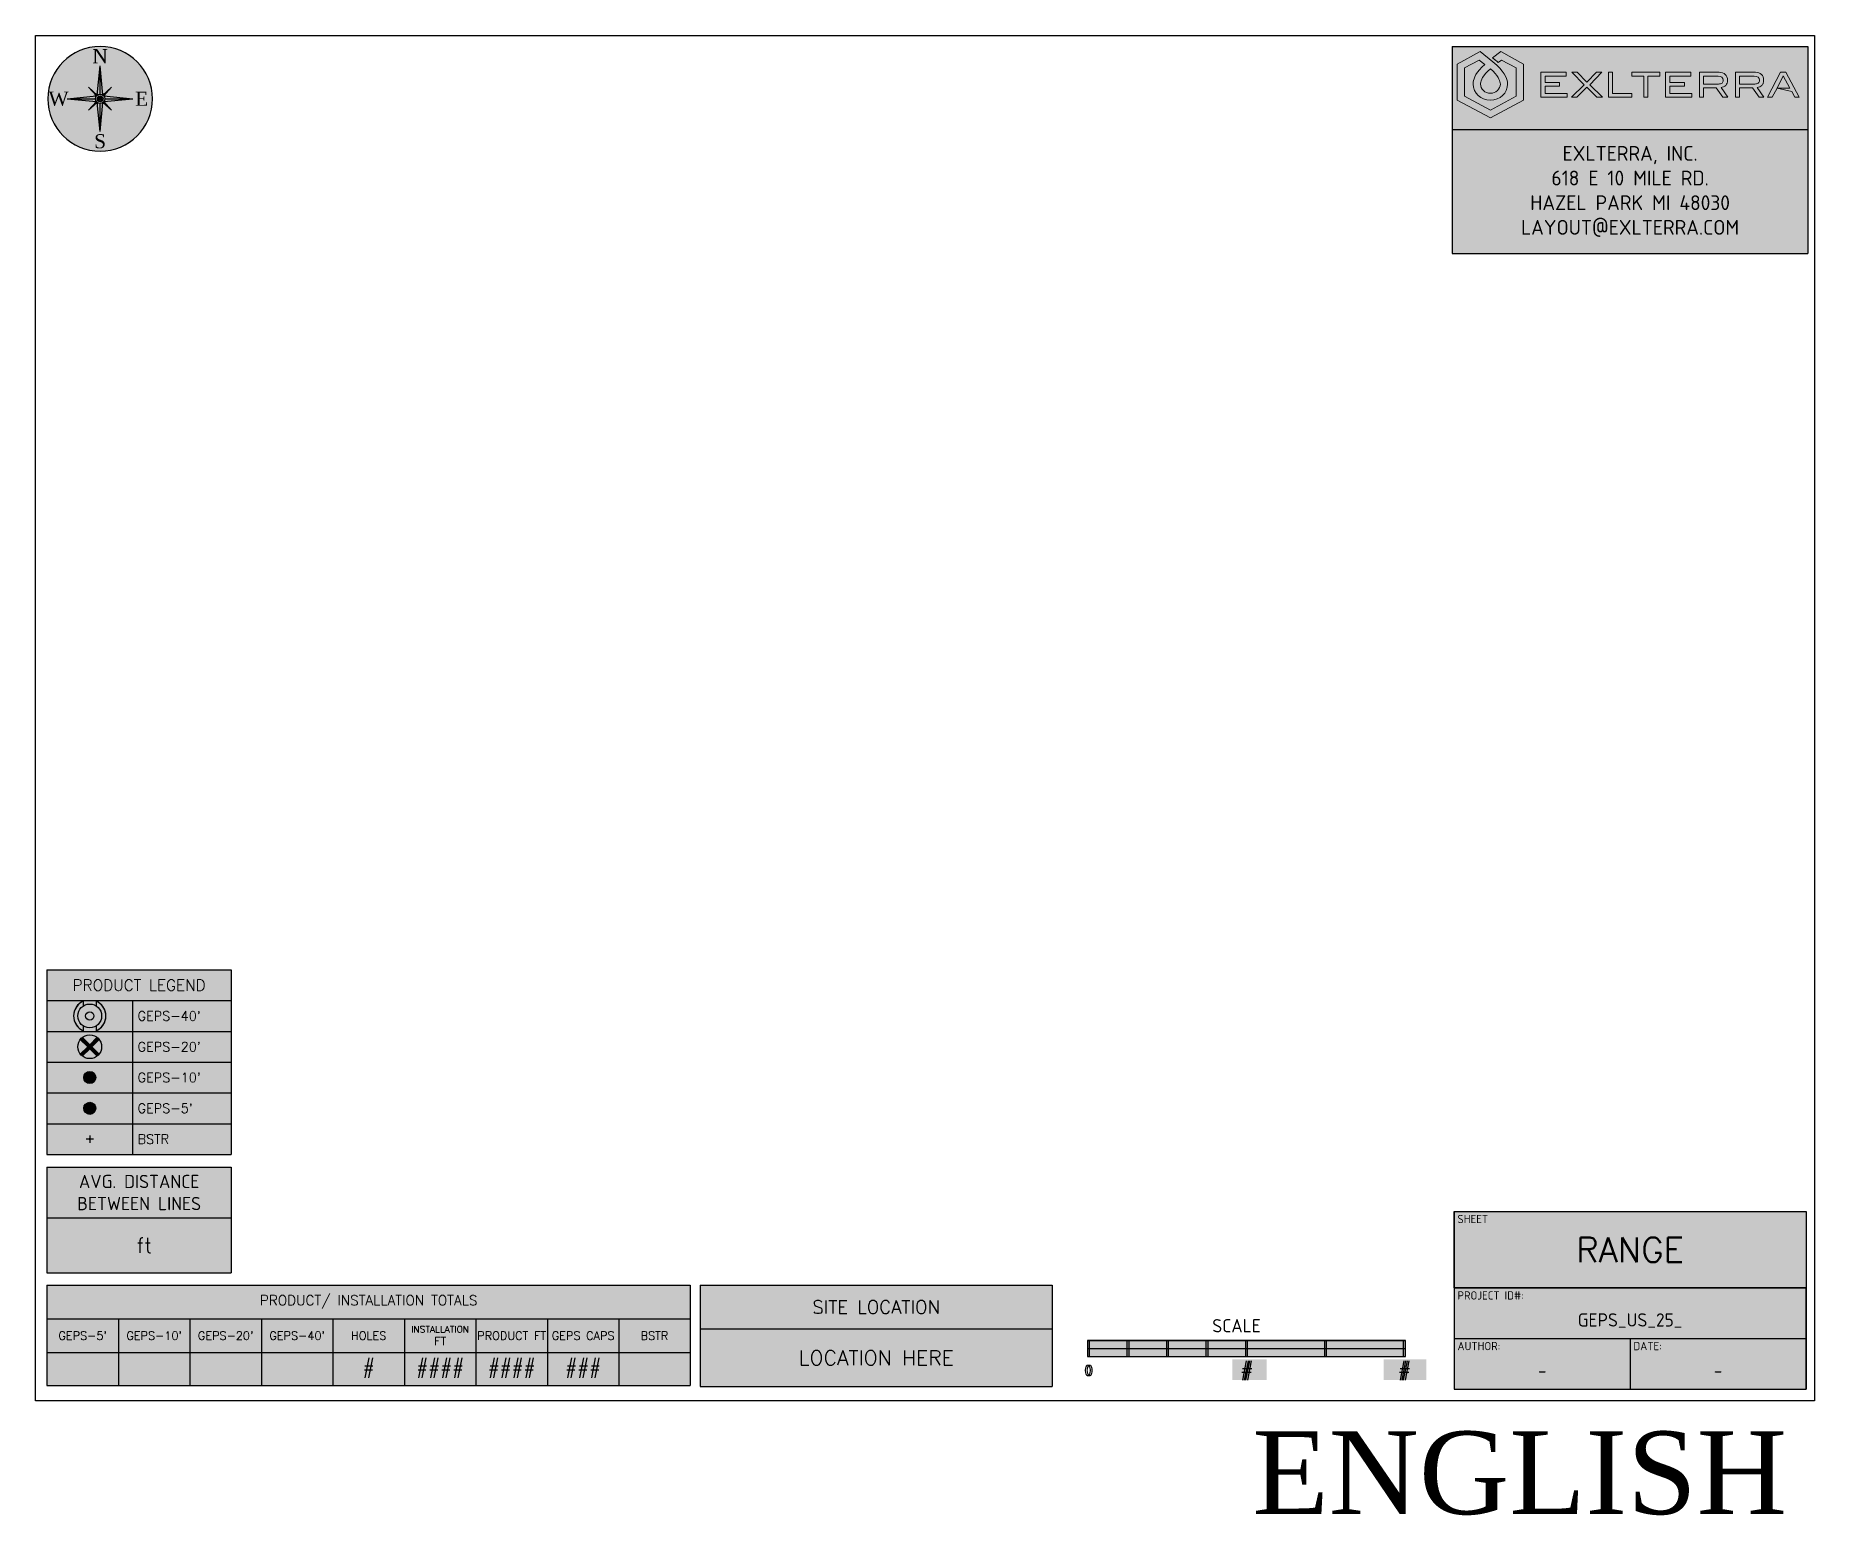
# Paper-space layout 'GEPS_RANGE' of a CAD drawing. Header units: feet. Extents: x 3 to 13.8, y 0.5 to 9.5.
import ezdxf
from ezdxf.enums import TextEntityAlignment as Align

# ---------------------------------------------------------------- set-up
doc = ezdxf.new("R2010")
doc.units = ezdxf.units.FT
doc.header["$MEASUREMENT"] = 0
doc.linetypes.add('DASHED', pattern=[0.75, 0.5, -0.25])
doc.layers.add('NEVER PRINT LAYER', color=1, linetype='DASHED', plot=False, transparency=0.5)
for name, color, linetype in [('Product (Colored)', 250, 'Continuous'), ('Product (Red Only)', 1, 'Continuous'), ('Title Block', 7, 'Continuous')]:
    doc.layers.add(name, color=color, linetype=linetype)
doc.styles.add('ISO3098B', font='ISO3098B.SHX', dxfattribs={"height": 2})
doc.styles.get("Standard").update_dxf_attribs({"font": 'simplex.shx'})
doc.styles.add('Times', font='times.ttf')

# ---------------------------------------------------------------- blocks, each defined once
blk = doc.blocks.new('*U29')
blk.add_hatch(color=7).paths.add_polyline_path([(0.422, 0, 1), (-0.422, 0, 1)])
h = blk.add_hatch(color=18)
h.dxf.hatch_style = 1
h.paths.add_polyline_path([(0, 0.265), (-0.023, 0.03), (-0.023, 0.03, -0.164853), (0, 0.038)])
h.paths.add_polyline_path([(0.03, 0.023), (0.03, 0.023, -0.164853), (0.038, 0), (0.265, 0)])
h.paths.add_polyline_path([(0.023, -0.03), (0.023, -0.03, -0.164853), (0, -0.038), (0, -0.265)])
h.paths.add_polyline_path([(-0.038, 0), (-0.265, 0), (-0.03, -0.023), (-0.03, -0.023, -0.164853)])
h = blk.add_hatch(color=252)
h.dxf.hatch_style = 1
h.paths.add_polyline_path([(-0.093, 0.093), (-0.03, 0.023), (-0.03, 0.023, -0.032906), (-0.027, 0.027)])
h.paths.add_polyline_path([(-0.017, 0.017, 0.061567), (-0.02, 0.012), (-0.009, 0), (0, 0)])
h.paths.add_polyline_path([(0.017, 0.017, 0.061567), (0.012, 0.02), (0, 0.009), (0, 0)])
h.paths.add_polyline_path([(0.03, -0.023), (0.03, -0.023, -0.032906), (0.027, -0.027), (0.093, -0.093)])
h.paths.add_polyline_path([(-0.023, -0.03), (-0.023, -0.03, -0.032906), (-0.027, -0.027), (-0.093, -0.093)])
h.paths.add_polyline_path([(0, -0.009), (0, 0), (-0.017, -0.017, 0.061576), (-0.012, -0.02)])
h = blk.add_hatch(color=252)
h.dxf.hatch_style = 1
h.paths.add_polyline_path([(0.009, 0), (0, 0), (0.017, -0.017, 0.061576), (0.02, -0.012)])
h = blk.add_hatch(color=252)
h.dxf.hatch_style = 1
h.paths.add_polyline_path([(0.093, 0.093), (0.023, 0.03), (0.023, 0.03, -0.032906), (0.027, 0.027)])
at = {"color": 0, "linetype": 'ByBlock', "ltscale": 0.13}
for p, q in [((-0.023, 0.03), (0, 0.265)), ((0, 0.038), (0, 0.265)), ((0.023, 0.03), (0, 0.265)), ((-0.265, 0), (-0.03, 0.023)), ((-0.265, 0), (-0.03, -0.023)), ((-0.265, 0), (-0.038, 0)), ((-0.027, 0.027), (-0.093, 0.093)), ((-0.03, 0.023), (-0.093, 0.093)), ((-0.023, 0.03), (-0.093, 0.093)), ((-0.009, 0), (-0.02, 0.012)), ((-0.009, 0), (-0.02, -0.012)), ((0.017, 0.017), (-0.017, -0.017)), ((0.017, -0.017), (-0.017, 0.017)), ((0, 0.009), (-0.012, 0.02)), ((0.009, 0), (-0.009, 0)), ((0.012, 0.02), (0, 0.009)), ((0, 0.009), (0, -0.009)), ((0.02, 0.012), (0.009, 0)), ((0.02, -0.012), (0.009, 0)), ((0.093, 0.093), (0.023, 0.03)), ((0.093, 0.093), (0.027, 0.027)), ((0.093, 0.093), (0.03, 0.023)), ((0.03, 0.023), (0.265, 0)), ((0.03, -0.023), (0.265, 0)), ((0.038, 0), (0.265, 0)), ((-0.03, -0.023), (-0.093, -0.093)), ((-0.027, -0.027), (-0.093, -0.093)), ((-0.023, -0.03), (-0.093, -0.093)), ((0, -0.265), (-0.023, -0.03)), ((0, -0.009), (-0.012, -0.02)), ((0.012, -0.02), (0, -0.009)), ((0, -0.265), (0.023, -0.03)), ((0, -0.265), (0, -0.038)), ((0.093, -0.093), (0.023, -0.03)), ((0.093, -0.093), (0.027, -0.027)), ((0.093, -0.093), (0.03, -0.023))]:
    blk.add_line(p, q, dxfattribs=at)
blk.add_lwpolyline([(0.422, 0, 1), (-0.422, 0, 1), (0.422, 0)], format="xyb", close=True)
for radius in [0.0378, 0.0236]:
    blk.add_circle((0, 0), radius, dxfattribs=at)
for start, end in [(140.5531, 151.8942), (118.1058, 129.4469), (50.5531, 61.8942), (28.1058, 39.4469), (208.1058, 219.4474), (230.5526, 241.8942), (298.1058, 309.4474), (320.5526, 331.8942)]:
    blk.add_arc((0, 0), 0.0465, start, end, dxfattribs=at)
at = {"color": 18, "char_height": 0.11363, "width": 0.1394, "attachment_point": 5}
for s, insert in [('{\\fBookman Old Style|b0|i0|c0|p18;N}', (0, 0.343)), ('{\\fBookman Old Style|b0|i0|c0|p18;W}', (-0.335, 0)), ('{\\fBookman Old Style|b0|i0|c0|p18;E}', (0.335, 0)), ('{\\fBookman Old Style|b0|i0|c0|p18;S}', (0, -0.343))]:
    blk.add_mtext(s, dxfattribs=dict(at, insert=insert))
blk = doc.blocks.new('*U1993')
h = blk.add_hatch(color=7)
h.dxf.hatch_style = 1
h.paths.add_polyline_path([(-0.106, 1.18), (-2.233, 1.18), (-2.233, 0.718), (-0.106, 0.718)])
h.paths.add_polyline_path([(-0.106, 0.718), (-2.233, 0.718), (-2.233, 0.106), (-0.106, 0.106)])
for p, q in [((-2.233, 0.718), (-2.233, 0.106)), ((-0.106, 0.718), (-0.106, 0.106)), ((-2.233, 0.412), (-0.106, 0.412)), ((-1.17, 0.412), (-1.17, 0.106))]:
    blk.add_line(p, q)
blk.add_lwpolyline([(-2.233, 1.18), (-0.106, 1.18), (-0.106, 0.718), (-2.233, 0.718)], close=True)
blk.add_lwpolyline([(-2.233, 0.106), (-0.106, 0.106), (-0.106, 0.718)])
at = {"char_height": 0.05, "attachment_point": 1, "style": 'ISO3098B'}
for s, insert, width in [('SHEET ', (-2.213, 1.16), 0.85328), ('PROJECT ID#:', (-2.213, 0.698), 0.85328), ('AUTHOR:', (-2.213, 0.392), 1.67397), ('DATE:', (-1.15, 0.392), 1.67397)]:
    blk.add_mtext(s, dxfattribs=dict(at, insert=insert, width=width))
at = {"style": 'ISO3098B'}
for tag, p in [('PROJECT_NAME', (-1.17, 0.525)), ('ORIGINAL_AUTHOR', (-1.701, 0.219)), ('ORIGINAL_DATE', (-0.638, 0.219))]:
    blk.add_attdef(tag, text='', height=0.08, dxfattribs=at).set_placement(p, align=Align.MIDDLE_CENTER)
at = {"layer": 'NEVER PRINT LAYER', "color": 5, "insert": (-0.222, -0.402), "char_height": 0.5, "attachment_point": 6, "style": 'Times'}
blk.add_mtext_dynamic_manual_height_columns('ENGLISH', width=8.58495, gutter_width=10, heights=[1.573], dxfattribs=at)
blk = doc.blocks.new('*T260')
at = {"color": 0, "linetype": 'ByBlock', "lineweight": -2}
for p, q in [((0, 0), (10.78, 0)), ((0, 0), (0, -10.8)), ((10.78, 0), (10.78, -10.8)), ((0, -1.8), (10.78, -1.8)), ((5, -1.8), (5, -10.8)), ((0, -3.6), (10.78, -3.6)), ((0, -5.4), (10.78, -5.4)), ((0, -7.2), (10.78, -7.2)), ((0, -9), (10.78, -9)), ((0, -10.8), (10.78, -10.8))]:
    blk.add_line(p, q, dxfattribs=at)
at = {"color": 7, "linetype": 'Continuous', "lineweight": 25}
for points in [[(0, 0), (0, -1.8), (10.78, 0), (10.78, -1.8)], [(0, -1.8), (0, -3.6), (5, -1.8), (5, -3.6)], [(5, -1.8), (5, -3.6), (10.78, -1.8), (10.78, -3.6)], [(0, -3.6), (0, -5.4), (5, -3.6), (5, -5.4)], [(5, -3.6), (5, -5.4), (10.78, -3.6), (10.78, -5.4)], [(0, -5.4), (0, -7.2), (5, -5.4), (5, -7.2)], [(5, -5.4), (5, -7.2), (10.78, -5.4), (10.78, -7.2)], [(0, -7.2), (0, -9), (5, -7.2), (5, -9)], [(5, -7.2), (5, -9), (10.78, -7.2), (10.78, -9)], [(0, -9), (0, -10.8), (5, -9), (5, -10.8)], [(5, -9), (5, -10.8), (10.78, -9), (10.78, -10.8)]]:
    blk.add_solid(points, dxfattribs=at)
at = {"color": 0, "linetype": 'Continuous'}
for s, insert, char_height, width, attachment_point in [('{\\C256;PRODUCT LEGEND}', (5.39, -0.9), 0.65, 10.1799, 5), ("{\\C256;GEPS-40' }", (5.3, -2.7), 0.55, 5.1799, 4), ("{\\C256;GEPS-20' }", (5.3, -4.5), 0.55, 5.1799, 4), ("{\\C256;GEPS-10' }", (5.3, -6.3), 0.55, 5.1799, 4), ("{\\C256;GEPS-5'}", (5.3, -8.1), 0.55, 5.1799, 4), ('{\\C256;BSTR}', (5.3, -9.9), 0.55, 5.1799, 4)]:
    blk.add_mtext(s, dxfattribs=dict(at, insert=insert, char_height=char_height, width=width, attachment_point=attachment_point))
blk = doc.blocks.new('12m GEPS')
at = {"layer": 'Product (Red Only)'}
h = blk.add_hatch(color=18, dxfattribs=at)
h.dxf.hatch_style = 1
h.paths.add_polyline_path([(-0.088, 0, 1), (0.088, 0, 1)])
h.paths.add_polyline_path([(0.135, 0.31), (0.135, 0.257), (0.135, 0.21, -0.255267), (0.25, 0, -0.255267), (0.135, -0.21), (0.135, -0.31, 0.654654)])
h.paths.add_polyline_path([(-0.135, 0.31, 0.654654), (-0.135, -0.31), (-0.135, -0.257), (-0.135, -0.21, -0.255267), (-0.25, 0, -0.255267), (-0.135, 0.21)])
h = blk.add_hatch(color=30, dxfattribs=at)
h.dxf.hatch_style = 1
edge = h.paths.add_edge_path()
edge.add_arc((0, 0), 0.0878, 0, 360)
edge = h.paths.add_edge_path()
edge.add_arc((0, 0), 0.25, 0, 180)
edge.add_arc((0, 0), 0.25, 180, 360)
at = {"layer": 'Product (Red Only)', "color": 18}
for p, q in [((-0.135, 0.31), (-0.135, 0.21)), ((0.135, 0.31), (0.135, 0.257)), ((0.135, 0.31), (0.135, 0.21)), ((-0.135, -0.21), (-0.135, -0.31)), ((-0.135, -0.257), (-0.135, -0.31)), ((0.135, -0.21), (0.135, -0.31)), ((0.135, -0.257), (0.135, -0.31))]:
    blk.add_line(p, q, dxfattribs=at)
for radius in [0.25, 0.0878]:
    blk.add_circle((0, 0), radius, dxfattribs=at)
for start, end in [(113.5782, 246.4218), (121.3323, 238.6677), (293.5782, 66.4218), (301.3323, 58.6677)]:
    blk.add_arc((0, 0), 0.338, start, end, dxfattribs=at)
blk = doc.blocks.new('40 FOOT GEPS')
at = {"layer": 'Product (Red Only)', "color": 18}
blk.add_circle((0, 0), 0.25, dxfattribs=at)
blk.add_blockref('12m GEPS', (0, 0), dxfattribs=at)
blk = doc.blocks.new('20 FOOT GEPS')
at = {"layer": 'Product (Red Only)'}
h = blk.add_hatch(color=3, dxfattribs=at)
h.dxf.hatch_style = 1
h.paths.add_polyline_path([(0.51, 0.65, 0.345381), (-0.51, 0.65), (0, 0.14)])
h.paths.add_polyline_path([(0.65, 0.51), (0.14, 0), (0.65, -0.51, 0.167827), (0.82, 0, 0.167827)])
h.paths.add_polyline_path([(0, -0.14), (-0.51, -0.65, 0.345381), (0.51, -0.65)])
h.paths.add_polyline_path([(-0.65, 0.51, 0.167827), (-0.82, 0, 0.167827), (-0.65, -0.51), (-0.14, 0)])
h = blk.add_hatch(color=18, dxfattribs=at)
h.dxf.hatch_style = 1
h.paths.add_polyline_path([(0.65, 0.51, 0.060218), (0.51, 0.65), (0, 0.14), (-0.51, 0.65, 0.060218), (-0.65, 0.51), (-0.14, 0), (-0.65, -0.51, 0.060218), (-0.51, -0.65), (0, -0.14), (0.51, -0.65, 0.060218), (0.65, -0.51), (0.14, 0)])
at = {"layer": 'Product (Red Only)', "color": 18}
for p, q in [((-0.14, 0), (-0.65, 0.51)), ((0, 0.14), (-0.51, 0.65)), ((0, 0.14), (0.51, 0.65)), ((0.14, 0), (0.65, 0.51)), ((0.14, 0), (0.65, -0.51)), ((-0.14, 0), (-0.65, -0.51)), ((0, -0.14), (-0.51, -0.65)), ((0, -0.14), (0.51, -0.65))]:
    blk.add_line(p, q, dxfattribs=at)
blk.add_circle((0, 0), 0.82, dxfattribs=at)
blk = doc.blocks.new('3 m GEPS')
at = {"layer": 'Product (Red Only)'}
h = blk.add_hatch(color=141, dxfattribs=at)
h.dxf.hatch_style = 1
edge = h.paths.add_edge_path(flags=16)
edge.add_arc((0, 0), 0.0458, 0, 360)
edge = h.paths.add_edge_path()
edge.add_arc((0, 0), 0.125, 180, 360)
edge.add_arc((0, 0), 0.125, 0, 180)
h = blk.add_hatch(color=18, dxfattribs=at)
h.dxf.hatch_style = 1
edge = h.paths.add_edge_path()
edge.add_arc((0, 0), 0.0458, 0, 360)
at = {"layer": 'Product (Red Only)', "color": 18}
for radius in [0.125, 0.0456]:
    blk.add_circle((0, 0), radius, dxfattribs=at)
blk = doc.blocks.new('1.5m GEPS')
at = {"layer": 'Product (Red Only)'}
h = blk.add_hatch(color=1, dxfattribs=at)
h.dxf.hatch_style = 1
h.paths.add_polyline_path([(-0.125, 0, 1), (0.125, 0, 1)])
at = {"layer": 'Product (Red Only)', "color": 18}
blk.add_circle((0, 0), 0.125, dxfattribs=at)
blk = doc.blocks.new('Purple BSTR')
at = {"layer": 'Product (Colored)'}
h = blk.add_hatch(color=200, dxfattribs=at)
h.dxf.hatch_style = 1
edge = h.paths.add_edge_path()
edge.add_arc((0, 0), 0.025, 0, 360)
at = {"layer": 'Product (Colored)', "color": 200}
for p, q in [((-0.025, 0), (-0.077, 0)), ((0.025, 0), (-0.025, 0)), ((0, 0.077), (0, 0.025)), ((0, 0.025), (0, -0.025)), ((0.077, 0), (0.025, 0)), ((0, -0.025), (0, -0.077))]:
    blk.add_line(p, q, dxfattribs=at)
blk = doc.blocks.new('BSTR Single')
h = blk.add_hatch(color=256)
h.dxf.hatch_style = 1
edge = h.paths.add_edge_path()
edge.add_arc((0, 0), 0.025, 0, 360)
for p, q in [((-0.025, 0), (-0.077, 0)), ((0, 0.077), (0, 0.025)), ((0.077, 0), (0.025, 0)), ((0, -0.025), (0, -0.077))]:
    blk.add_line(p, q)
blk.add_blockref('Purple BSTR', (0, 0))
blk = doc.blocks.new('product legend')
blk.add_blockref('*T260', (0, 0))
at = {"color": 18, "xscale": 2.833333333333405, "yscale": 2.833333333333405, "zscale": 2.833333333333405}
for name, p in [('3 m GEPS', (2.5, -6.3)), ('1.5m GEPS', (2.5, -8.1))]:
    blk.add_blockref(name, p, dxfattribs=at)
at = {"layer": 'Product (Red Only)'}
for name, p, xscale, yscale, zscale in [('40 FOOT GEPS', (2.5, -2.7), 2.788679999999986, 2.788679999999986, 2.788679999999986), ('20 FOOT GEPS', (2.5, -4.5), 0.85, 0.85, 0.85), ('BSTR Single', (2.5, -9.9), 2.833333900000008, 2.833333900000008, 2.833333900000008)]:
    blk.add_blockref(name, p, dxfattribs=dict(at, xscale=xscale, yscale=yscale, zscale=zscale))
blk = doc.blocks.new('*U247')
at = {"linetype": 'Continuous', "lineweight": 25}
h = blk.add_hatch(color=7, dxfattribs=at)
h.dxf.hatch_style = 1
h.paths.add_polyline_path([(-1.127, 0.321), (-1.334, 0.321), (-1.334, 0.189), (-1.127, 0.189)])
h = blk.add_hatch(color=7, dxfattribs=at)
h.dxf.hatch_style = 1
h.paths.add_polyline_path([(-0.117, 0.321), (-0.376, 0.321), (-0.376, 0.189), (-0.117, 0.189)])
at = {"layer": 'Title Block'}
blk.add_hatch(color=7, dxfattribs=at).paths.add_polyline_path([(-0.25, 0.439), (-2.25, 0.439), (-2.25, 0.339), (-0.25, 0.339)])
h = blk.add_hatch(color=256, dxfattribs=at)
h.paths.add_polyline_path([(-2, 0.389), (-2, 0.439), (-2.25, 0.439), (-2.25, 0.389)])
h.paths.add_polyline_path([(-1.75, 0.339), (-1.75, 0.389), (-2, 0.389), (-2, 0.339)])
h.paths.add_polyline_path([(-1.5, 0.389), (-1.5, 0.439), (-1.75, 0.439), (-1.75, 0.389)])
h.paths.add_polyline_path([(-1.25, 0.339), (-1.25, 0.389), (-1.5, 0.389), (-1.5, 0.339)])
h.paths.add_polyline_path([(-1.25, 0.439), (-1.25, 0.389), (-0.75, 0.389), (-0.75, 0.439)])
h.paths.add_polyline_path([(-0.75, 0.389), (-0.75, 0.339), (-0.25, 0.339), (-0.25, 0.389)])
h = blk.add_hatch(color=7, dxfattribs=at)
h.paths.add_polyline_path([(-2.25, 0.389), (-2.25, 0.339), (-2, 0.339), (-2, 0.389)])
h.paths.add_polyline_path([(-1.75, 0.389), (-1.75, 0.439), (-2, 0.439), (-2, 0.389)])
h.paths.add_polyline_path([(-1.5, 0.339), (-1.5, 0.389), (-1.75, 0.389), (-1.75, 0.339)])
h.paths.add_polyline_path([(-1.5, 0.439), (-1.5, 0.389), (-1.25, 0.389), (-1.25, 0.439)])
h.paths.add_polyline_path([(-0.75, 0.339), (-0.75, 0.389), (-1.25, 0.389), (-1.25, 0.339)])
h.paths.add_polyline_path([(-0.25, 0.389), (-0.25, 0.439), (-0.75, 0.439), (-0.75, 0.389)])
for p, q in [((-0.25, 0.439), (-2.25, 0.439)), ((-1.25, 0.439), (-2.25, 0.439)), ((-2.25, 0.439), (-1.75, 0.439)), ((-2.25, 0.439), (-2.25, 0.339)), ((-2.25, 0.389), (-0.25, 0.389)), ((-2.25, 0.339), (-0.25, 0.339)), ((-2, 0.439), (-2, 0.339)), ((-1.75, 0.439), (-1.75, 0.339)), ((-1.75, 0.439), (-1.25, 0.439)), ((-1.5, 0.439), (-1.5, 0.339)), ((-1.25, 0.439), (-1.5, 0.439)), ((-1.25, 0.439), (-1.25, 0.339)), ((-1.25, 0.439), (-0.25, 0.439)), ((-0.75, 0.439), (-0.75, 0.339)), ((-0.25, 0.439), (-0.75, 0.439)), ((-0.25, 0.339), (-0.25, 0.439))]:
    blk.add_line(p, q, dxfattribs=at)
at = {"layer": 'Title Block', "insert": (-2.247, 0.25), "char_height": 0.075, "width": 0.25, "attachment_point": 5, "style": 'ISO3098B'}
blk.add_mtext('0', dxfattribs=at)
at = {"layer": 'Title Block', "color": 7}
for tag, p in [('SC', (-1.247, 0.25)), ('SC@', (-0.25, 0.25))]:
    blk.add_attdef(tag, text='', height=0.08, dxfattribs=at).set_placement(p, align=Align.MIDDLE)
blk = doc.blocks.new('*T249')
at = {"color": 0, "linetype": 'ByBlock', "lineweight": -2}
for p, q in [((0, 0), (3.887, 0)), ((0, 0), (0, -0.608)), ((3.887, 0), (3.887, -0.608)), ((0, -0.204), (3.887, -0.204)), ((0.432, -0.204), (0.432, -0.608)), ((0.864, -0.204), (0.864, -0.608)), ((1.296, -0.204), (1.296, -0.608)), ((1.728, -0.204), (1.728, -0.608)), ((2.16, -0.204), (2.16, -0.608)), ((2.592, -0.204), (2.592, -0.608)), ((3.024, -0.204), (3.024, -0.608)), ((3.456, -0.204), (3.456, -0.608)), ((0, -0.408), (3.887, -0.408)), ((0, -0.608), (3.887, -0.608))]:
    blk.add_line(p, q, dxfattribs=at)
at = {"color": 7, "lineweight": 25}
for points in [[(0, 0), (0, -0.204), (3.887, 0), (3.887, -0.204)], [(0, -0.204), (0, -0.408), (0.432, -0.204), (0.432, -0.408)], [(0.432, -0.204), (0.432, -0.408), (0.864, -0.204), (0.864, -0.408)], [(0.864, -0.204), (0.864, -0.408), (1.296, -0.204), (1.296, -0.408)], [(1.296, -0.204), (1.296, -0.408), (1.728, -0.204), (1.728, -0.408)], [(1.728, -0.204), (1.728, -0.408), (2.16, -0.204), (2.16, -0.408)], [(2.16, -0.204), (2.16, -0.408), (2.592, -0.204), (2.592, -0.408)], [(2.592, -0.204), (2.592, -0.408), (3.024, -0.204), (3.024, -0.408)], [(3.024, -0.204), (3.024, -0.408), (3.456, -0.204), (3.456, -0.408)], [(3.456, -0.204), (3.456, -0.408), (3.887, -0.204), (3.887, -0.408)], [(0, -0.408), (0, -0.608), (0.432, -0.408), (0.432, -0.608)], [(0.432, -0.408), (0.432, -0.608), (0.864, -0.408), (0.864, -0.608)], [(0.864, -0.408), (0.864, -0.608), (1.296, -0.408), (1.296, -0.608)], [(1.296, -0.408), (1.296, -0.608), (1.728, -0.408), (1.728, -0.608)], [(1.728, -0.408), (1.728, -0.608), (2.16, -0.408), (2.16, -0.608)], [(2.16, -0.408), (2.16, -0.608), (2.592, -0.408), (2.592, -0.608)], [(2.592, -0.408), (2.592, -0.608), (3.024, -0.408), (3.024, -0.608)], [(3.024, -0.408), (3.024, -0.608), (3.456, -0.408), (3.456, -0.608)], [(3.456, -0.408), (3.456, -0.608), (3.887, -0.408), (3.887, -0.608)]]:
    blk.add_solid(points, dxfattribs=at)
at = {"color": 0, "attachment_point": 5}
for s, insert, char_height, width in [('PRODUCT/ INSTALLATION TOTALS', (1.944, -0.102), 0.06, 3.85691), ("GEPS-5'", (0.216, -0.306), 0.05, 0.40138), ("GEPS-10'", (0.648, -0.306), 0.05, 0.40138), ("GEPS-20'", (1.08, -0.306), 0.05, 0.40138), ("GEPS-40'", (1.512, -0.306), 0.05, 0.40138), ('HOLES', (1.944, -0.306), 0.05, 0.40138), ('{\\H0.8x;INSTALLATION }FT', (2.376, -0.306), 0.05, 0.40138), ('PRODUCT FT', (2.808, -0.306), 0.05, 0.40138), ('GEPS CAPS', (3.24, -0.306), 0.05, 0.40138), ('BSTR', (3.671, -0.306), 0.05, 0.40138), ('#', (1.944, -0.508), 0.08, 0.40138), ('####', (2.376, -0.508), 0.08, 0.40138), ('####', (2.808, -0.508), 0.08, 0.40138), ('###', (3.24, -0.508), 0.08, 0.40138)]:
    blk.add_mtext(s, dxfattribs=dict(at, insert=insert, char_height=char_height, width=width))
blk = doc.blocks.new('*T248')
at = {"color": 0, "linetype": 'ByBlock', "lineweight": -2}
for p, q in [((0, 0), (2.128, 0)), ((0, 0), (0, -0.462)), ((2.128, 0), (2.128, -0.462)), ((0, -0.462), (2.128, -0.462))]:
    blk.add_line(p, q, dxfattribs=at)
at = {"color": 1, "linetype": 'Continuous', "lineweight": 25, "insert": (1.064, -0.231), "char_height": 0.15, "width": 2.09758, "attachment_point": 5}
blk.add_mtext('RANGE', dxfattribs=at)
blk = doc.blocks.new('*T250')
at = {"color": 0, "linetype": 'ByBlock', "lineweight": -2}
for p, q in [((0, 0), (2.128, 0)), ((0, 0), (0, -0.614)), ((2.128, 0), (2.128, -0.614)), ((0, -0.265), (2.128, -0.265)), ((0, -0.614), (2.128, -0.614))]:
    blk.add_line(p, q, dxfattribs=at)
at = {"color": 7, "linetype": 'Continuous', "lineweight": 25}
for points in [[(0, 0), (0, -0.265), (2.128, 0), (2.128, -0.265)], [(0, -0.265), (0, -0.614), (2.128, -0.265), (2.128, -0.614)]]:
    blk.add_solid(points, dxfattribs=at)
at = {"color": 0, "linetype": 'Continuous', "width": 2.03543, "attachment_point": 5}
for s, insert, char_height in [('SITE LOCATION', (1.064, -0.133), 0.08), ('LOCATION HERE', (1.064, -0.44), 0.09)]:
    blk.add_mtext(s, dxfattribs=dict(at, insert=insert, char_height=char_height))
blk = doc.blocks.new('*T265')
at = {"color": 0, "linetype": 'ByBlock', "lineweight": -2}
for p, q in [((0, 0), (2.15, 0)), ((0, 0), (0, -1.25)), ((2.15, 0), (2.15, -1.25)), ((0, -0.5), (2.15, -0.5)), ((0, -1.25), (2.15, -1.25))]:
    blk.add_line(p, q, dxfattribs=at)
at = {"color": 7, "linetype": 'Continuous', "lineweight": 25}
for points in [[(0, 0), (0, -0.5), (2.15, 0), (2.15, -0.5)], [(0, -0.5), (0, -1.25), (2.15, -0.5), (2.15, -1.25)]]:
    blk.add_solid(points, dxfattribs=at)
at = {"color": 0, "linetype": 'Continuous', "lineweight": 25, "insert": (1.075, -0.875), "char_height": 0.0894, "width": 2.0904, "attachment_point": 5}
blk.add_mtext('{\\Fiso3098b|c0;\\C256;EXLTERRA, INC. \\P618 E 10 MILE RD. \\PHAZEL PARK MI 48030\\PLAYOUT@EXLTERRA.COM}', dxfattribs=at)
blk = doc.blocks.new('exlterra block')
h = blk.add_hatch(color=144)
h.dxf.hatch_style = 2
edge = h.paths.add_edge_path()
edge.add_spline(control_points=[(0.057, 0.188), (0.057, 0.188), (0.008, 0.15), (0.008, 0.15), (0.022, 0.139), (0.022, 0.139), (0.023, 0.139), (0.03, 0.133), (0.036, 0.127), (0.042, 0.122), (0.042, 0.122), (0.061, 0.137), (0.061, 0.137), (0.061, 0.137), (0.151, 0.089), (0.151, 0.089), (0.151, 0.089), (0.151, -0.081), (0.151, -0.081), (0.151, -0.081), (-0.005, -0.165), (-0.005, -0.165), (-0.005, -0.165), (-0.161, -0.081), (-0.161, -0.081), (-0.161, -0.081), (-0.161, 0.089), (-0.161, 0.089), (-0.161, 0.089), (-0.072, 0.137), (-0.072, 0.137), (-0.072, 0.137), (-0.039, 0.111), (-0.039, 0.111), (-0.091, 0.065), (-0.106, 0.027), (-0.109, 0.003), (-0.109, 0.003), (-0.11, -0.005), (-0.11, -0.008), (-0.11, -0.062), (-0.063, -0.106), (-0.005, -0.106), (0.052, -0.106), (0.099, -0.062), (0.099, -0.008), (0.099, -0.007), (0.098, 0.003), (0.098, 0.003), (0.095, 0.029), (0.077, 0.072), (0.01, 0.127), (0.01, 0.127), (-0.067, 0.188), (-0.067, 0.188), (-0.067, 0.188), (-0.206, 0.113), (-0.206, 0.113), (-0.206, 0.113), (-0.206, -0.105), (-0.206, -0.105), (-0.206, -0.105), (-0.005, -0.213), (-0.005, -0.213), (-0.005, -0.213), (0.195, -0.105), (0.195, -0.105), (0.195, -0.105), (0.195, 0.113), (0.195, 0.113), (0.195, 0.113), (0.057, 0.188), (0.057, 0.188)], knot_values=[0, 0, 0, 0, 1, 1, 1, 2, 2, 2, 3, 3, 3, 4, 4, 4, 5, 5, 5, 6, 6, 6, 7, 7, 7, 8, 8, 8, 9, 9, 9, 10, 10, 10, 11, 11, 11, 12, 12, 12, 13, 13, 13, 14, 14, 14, 15, 15, 15, 16, 16, 16, 17, 17, 17, 18, 18, 18, 19, 19, 19, 20, 20, 20, 21, 21, 21, 22, 22, 22, 23, 23, 23, 24, 24, 24, 24], degree=3, periodic=0)
edge = h.paths.add_edge_path()
edge.add_spline(control_points=[(0.054, -0.001), (0.054, -0.001), (0.055, -0.008), (0.055, -0.008), (0.055, -0.039), (0.028, -0.064), (-0.005, -0.064), (-0.038, -0.064), (-0.065, -0.039), (-0.065, -0.008), (-0.065, -0.008), (-0.065, -0.002), (-0.065, -0.002), (-0.063, 0.013), (-0.053, 0.042), (-0.005, 0.084), (0.041, 0.043), (0.052, 0.014), (0.054, -0.001)], knot_values=[0, 0, 0, 0, 1, 1, 1, 2, 2, 2, 3, 3, 3, 4, 4, 4, 5, 5, 5, 6, 6, 6, 6], degree=3, periodic=0)
at = {"color": 144, "lineweight": 0}
for points in [[(-0.067, 0.188), (-0.067, 0.188), (-0.206, 0.113), (-0.206, 0.113)], [(-0.206, 0.113), (-0.206, 0.113), (-0.206, -0.105), (-0.206, -0.105)], [(-0.161, 0.089), (-0.161, 0.089), (-0.072, 0.137), (-0.072, 0.137)], [(-0.039, 0.111), (-0.091, 0.065), (-0.106, 0.027), (-0.109, 0.003)], [(-0.072, 0.137), (-0.072, 0.137), (-0.039, 0.111), (-0.039, 0.111)], [(0.01, 0.127), (0.01, 0.127), (-0.067, 0.188), (-0.067, 0.188)], [(0.057, 0.188), (0.057, 0.188), (0.008, 0.15), (0.008, 0.15)], [(0.008, 0.15), (0.022, 0.139), (0.022, 0.139), (0.023, 0.139)], [(0.098, 0.003), (0.095, 0.029), (0.077, 0.072), (0.01, 0.127)], [(0.023, 0.139), (0.03, 0.133), (0.036, 0.127), (0.042, 0.122)], [(0.042, 0.122), (0.042, 0.122), (0.061, 0.137), (0.061, 0.137)], [(0.195, 0.113), (0.195, 0.113), (0.057, 0.188), (0.057, 0.188)], [(0.061, 0.137), (0.061, 0.137), (0.151, 0.089), (0.151, 0.089)], [(0.195, -0.105), (0.195, -0.105), (0.195, 0.113), (0.195, 0.113)], [(-0.161, -0.081), (-0.161, -0.081), (-0.161, 0.089), (-0.161, 0.089)], [(-0.109, 0.003), (-0.109, 0.003), (-0.11, -0.005), (-0.11, -0.008)], [(-0.065, -0.002), (-0.063, 0.013), (-0.053, 0.042), (-0.005, 0.084)], [(-0.005, 0.084), (0.041, 0.043), (0.052, 0.014), (0.054, -0.001)], [(0.151, 0.089), (0.151, 0.089), (0.151, -0.081), (0.151, -0.081)], [(-0.206, -0.105), (-0.206, -0.105), (-0.005, -0.213), (-0.005, -0.213)], [(-0.005, -0.165), (-0.005, -0.165), (-0.161, -0.081), (-0.161, -0.081)], [(-0.065, -0.008), (-0.065, -0.008), (-0.065, -0.002), (-0.065, -0.002)], [(0.151, -0.081), (0.151, -0.081), (-0.005, -0.165), (-0.005, -0.165)], [(-0.005, -0.213), (-0.005, -0.213), (0.195, -0.105), (0.195, -0.105)]]:
    blk.add_open_spline(points, degree=3, dxfattribs=at)
for points, knots in [([(-0.11, -0.008), (-0.11, -0.062), (-0.063, -0.106), (-0.005, -0.106), (0.052, -0.106), (0.099, -0.062), (0.099, -0.008), (0.099, -0.007), (0.098, 0.003), (0.098, 0.003)], [13, 13, 13, 13, 14, 14, 14, 15, 15, 15, 16, 16, 16, 16]), ([(0.054, -0.001), (0.054, -0.001), (0.055, -0.008), (0.055, -0.008), (0.055, -0.039), (0.028, -0.064), (-0.005, -0.064), (-0.038, -0.064), (-0.065, -0.039), (-0.065, -0.008)], [0, 0, 0, 0, 1, 1, 1, 2, 2, 2, 3, 3, 3, 3])]:
    blk.add_open_spline(points, degree=3, knots=knots, dxfattribs=at)
blk = doc.blocks.new('exlterra logo')
h = blk.add_hatch(color=7)
h.dxf.hatch_style = 2
h.paths.add_polyline_path([(0.292, -0.072), (0.292, 0.079), (0.444, 0.079), (0.444, 0.056), (0.317, 0.056), (0.317, 0.018), (0.405, 0.018), (0.405, -0.005), (0.317, -0.005), (0.317, -0.049), (0.45, -0.049), (0.45, -0.072)])
h = blk.add_hatch(color=7)
h.dxf.hatch_style = 2
h.paths.add_polyline_path([(0.631, -0.072), (0.57, -0.011), (0.509, -0.072), (0.477, -0.072), (0.554, 0.004), (0.48, 0.079), (0.512, 0.079), (0.57, 0.02), (0.628, 0.079), (0.661, 0.079), (0.587, 0.004), (0.664, -0.072)])
h = blk.add_hatch(color=7)
h.dxf.hatch_style = 2
h.paths.add_polyline_path([(0.7, -0.072), (0.7, 0.079), (0.725, 0.079), (0.725, -0.049), (0.841, -0.049), (0.841, -0.072)])
h = blk.add_hatch(color=7)
h.dxf.hatch_style = 2
h.paths.add_polyline_path([(0.939, 0.056), (0.939, -0.072), (0.914, -0.072), (0.914, 0.056), (0.841, 0.056), (0.841, 0.079), (1.011, 0.079), (1.011, 0.056)])
h = blk.add_hatch(color=7)
h.dxf.hatch_style = 2
h.paths.add_polyline_path([(1.045, -0.072), (1.045, 0.079), (1.198, 0.079), (1.198, 0.056), (1.071, 0.056), (1.071, 0.018), (1.159, 0.018), (1.159, -0.005), (1.071, -0.005), (1.071, -0.049), (1.204, -0.049), (1.204, -0.072)])
h = blk.add_hatch(color=7)
h.dxf.hatch_style = 2
edge = h.paths.add_edge_path()
edge.add_spline(control_points=[(1.392, -0.072), (1.392, -0.072), (1.351, -0.015), (1.351, -0.015), (1.351, -0.015), (1.275, -0.015), (1.275, -0.015), (1.275, -0.015), (1.275, -0.072), (1.275, -0.072), (1.275, -0.072), (1.25, -0.072), (1.25, -0.072), (1.25, -0.072), (1.25, 0.079), (1.25, 0.079), (1.25, 0.079), (1.369, 0.079), (1.369, 0.079), (1.385, 0.079), (1.397, 0.075), (1.406, 0.066), (1.415, 0.058), (1.42, 0.046), (1.42, 0.031), (1.42, 0.025), (1.419, 0.019), (1.417, 0.014), (1.415, 0.008), (1.412, 0.004), (1.409, 0), (1.405, -0.003), (1.401, -0.006), (1.396, -0.009), (1.391, -0.011), (1.386, -0.012), (1.381, -0.013), (1.381, -0.013), (1.421, -0.072), (1.421, -0.072), (1.421, -0.072), (1.392, -0.072), (1.392, -0.072)], knot_values=[0, 0, 0, 0, 1, 1, 1, 2, 2, 2, 3, 3, 3, 4, 4, 4, 5, 5, 5, 6, 6, 6, 7, 7, 7, 8, 8, 8, 9, 9, 9, 10, 10, 10, 11, 11, 11, 12, 12, 12, 13, 13, 13, 14, 14, 14, 14], degree=3, periodic=0)
edge = h.paths.add_edge_path()
edge.add_spline(control_points=[(1.387, 0.014), (1.392, 0.018), (1.394, 0.024), (1.394, 0.031), (1.394, 0.048), (1.384, 0.056), (1.363, 0.056), (1.363, 0.056), (1.275, 0.056), (1.275, 0.056), (1.275, 0.056), (1.275, 0.008), (1.275, 0.008), (1.275, 0.008), (1.365, 0.008), (1.365, 0.008), (1.375, 0.008), (1.382, 0.01), (1.387, 0.014)], knot_values=[0, 0, 0, 0, 1, 1, 1, 2, 2, 2, 3, 3, 3, 4, 4, 4, 5, 5, 5, 6, 6, 6, 6], degree=3, periodic=0)
h = blk.add_hatch(color=7)
h.dxf.hatch_style = 2
edge = h.paths.add_edge_path()
edge.add_spline(control_points=[(1.611, -0.072), (1.611, -0.072), (1.57, -0.015), (1.57, -0.015), (1.57, -0.015), (1.493, -0.015), (1.493, -0.015), (1.493, -0.015), (1.493, -0.072), (1.493, -0.072), (1.493, -0.072), (1.468, -0.072), (1.468, -0.072), (1.468, -0.072), (1.468, 0.079), (1.468, 0.079), (1.468, 0.079), (1.588, 0.079), (1.588, 0.079), (1.604, 0.079), (1.616, 0.075), (1.625, 0.066), (1.634, 0.058), (1.638, 0.046), (1.638, 0.031), (1.638, 0.025), (1.637, 0.019), (1.636, 0.014), (1.634, 0.008), (1.631, 0.004), (1.627, 0), (1.624, -0.003), (1.62, -0.006), (1.615, -0.009), (1.61, -0.011), (1.605, -0.012), (1.599, -0.013), (1.599, -0.013), (1.64, -0.072), (1.64, -0.072), (1.64, -0.072), (1.611, -0.072), (1.611, -0.072)], knot_values=[0, 0, 0, 0, 1, 1, 1, 2, 2, 2, 3, 3, 3, 4, 4, 4, 5, 5, 5, 6, 6, 6, 7, 7, 7, 8, 8, 8, 9, 9, 9, 10, 10, 10, 11, 11, 11, 12, 12, 12, 13, 13, 13, 14, 14, 14, 14], degree=3, periodic=0)
edge = h.paths.add_edge_path()
edge.add_spline(control_points=[(1.605, 0.014), (1.61, 0.018), (1.613, 0.024), (1.613, 0.031), (1.613, 0.048), (1.602, 0.056), (1.581, 0.056), (1.581, 0.056), (1.493, 0.056), (1.493, 0.056), (1.493, 0.056), (1.493, 0.008), (1.493, 0.008), (1.493, 0.008), (1.584, 0.008), (1.584, 0.008), (1.593, 0.008), (1.6, 0.01), (1.605, 0.014)], knot_values=[0, 0, 0, 0, 1, 1, 1, 2, 2, 2, 3, 3, 3, 4, 4, 4, 5, 5, 5, 6, 6, 6, 6], degree=3, periodic=0)
h = blk.add_hatch(color=7)
h.dxf.hatch_style = 2
h.paths.add_polyline_path([(1.826, -0.072), (1.808, -0.038), (1.719, -0.016), (1.689, -0.072), (1.662, -0.072), (1.741, 0.079), (1.773, 0.079), (1.853, -0.072)])
h.paths.add_polyline_path([(1.757, 0.057), (1.719, -0.016), (1.796, -0.016)])
at = {"color": 7, "lineweight": 0}
for p, q in [((0.292, -0.072), (0.292, 0.079)), ((0.292, 0.079), (0.444, 0.079)), ((0.444, 0.056), (0.317, 0.056)), ((0.317, 0.056), (0.317, 0.018)), ((0.317, 0.018), (0.405, 0.018)), ((0.405, 0.018), (0.405, -0.005)), ((0.444, 0.079), (0.444, 0.056)), ((0.477, -0.072), (0.554, 0.004)), ((0.554, 0.004), (0.48, 0.079)), ((0.48, 0.079), (0.512, 0.079)), ((0.512, 0.079), (0.57, 0.02)), ((0.57, 0.02), (0.628, 0.079)), ((0.661, 0.079), (0.587, 0.004)), ((0.587, 0.004), (0.664, -0.072)), ((0.628, 0.079), (0.661, 0.079)), ((0.7, -0.072), (0.7, 0.079)), ((0.7, 0.079), (0.725, 0.079)), ((0.725, 0.079), (0.725, -0.049)), ((0.841, 0.056), (0.841, 0.079)), ((0.841, 0.079), (1.011, 0.079)), ((0.914, 0.056), (0.841, 0.056)), ((0.914, -0.072), (0.914, 0.056)), ((0.939, 0.056), (0.939, -0.072)), ((1.011, 0.056), (0.939, 0.056)), ((1.011, 0.079), (1.011, 0.056)), ((1.045, -0.072), (1.045, 0.079)), ((1.045, 0.079), (1.198, 0.079)), ((1.198, 0.056), (1.071, 0.056)), ((1.071, 0.056), (1.071, 0.018)), ((1.071, 0.018), (1.159, 0.018)), ((1.159, 0.018), (1.159, -0.005)), ((1.198, 0.079), (1.198, 0.056)), ((1.662, -0.072), (1.741, 0.079)), ((1.757, 0.057), (1.719, -0.016)), ((1.741, 0.079), (1.773, 0.079)), ((1.796, -0.016), (1.757, 0.057)), ((1.773, 0.079), (1.853, -0.072)), ((0.45, -0.072), (0.292, -0.072)), ((0.405, -0.005), (0.317, -0.005)), ((0.317, -0.005), (0.317, -0.049)), ((0.317, -0.049), (0.45, -0.049)), ((0.45, -0.049), (0.45, -0.072)), ((0.509, -0.072), (0.477, -0.072)), ((0.57, -0.011), (0.509, -0.072)), ((0.631, -0.072), (0.57, -0.011)), ((0.664, -0.072), (0.631, -0.072)), ((0.841, -0.072), (0.7, -0.072)), ((0.725, -0.049), (0.841, -0.049)), ((0.841, -0.049), (0.841, -0.072)), ((0.939, -0.072), (0.914, -0.072)), ((1.204, -0.072), (1.045, -0.072)), ((1.159, -0.005), (1.071, -0.005)), ((1.071, -0.005), (1.071, -0.049)), ((1.071, -0.049), (1.204, -0.049)), ((1.204, -0.049), (1.204, -0.072)), ((1.689, -0.072), (1.662, -0.072)), ((1.719, -0.016), (1.689, -0.072)), ((1.808, -0.038), (1.719, -0.016)), ((1.719, -0.016), (1.796, -0.016)), ((1.826, -0.072), (1.808, -0.038)), ((1.853, -0.072), (1.826, -0.072))]:
    blk.add_line(p, q, dxfattribs=at)
for points in [[(1.25, -0.072), (1.25, -0.072), (1.25, 0.079), (1.25, 0.079)], [(1.25, 0.079), (1.25, 0.079), (1.369, 0.079), (1.369, 0.079)], [(1.363, 0.056), (1.363, 0.056), (1.275, 0.056), (1.275, 0.056)], [(1.275, 0.056), (1.275, 0.056), (1.275, 0.008), (1.275, 0.008)], [(1.275, 0.008), (1.275, 0.008), (1.365, 0.008), (1.365, 0.008)], [(1.365, 0.008), (1.375, 0.008), (1.382, 0.01), (1.387, 0.014)], [(1.369, 0.079), (1.385, 0.079), (1.397, 0.075), (1.406, 0.066)], [(1.409, 0), (1.405, -0.003), (1.401, -0.006), (1.396, -0.009)], [(1.417, 0.014), (1.415, 0.008), (1.412, 0.004), (1.409, 0)], [(1.468, -0.072), (1.468, -0.072), (1.468, 0.079), (1.468, 0.079)], [(1.468, 0.079), (1.468, 0.079), (1.588, 0.079), (1.588, 0.079)], [(1.581, 0.056), (1.581, 0.056), (1.493, 0.056), (1.493, 0.056)], [(1.493, 0.056), (1.493, 0.056), (1.493, 0.008), (1.493, 0.008)], [(1.493, 0.008), (1.493, 0.008), (1.584, 0.008), (1.584, 0.008)], [(1.584, 0.008), (1.593, 0.008), (1.6, 0.01), (1.605, 0.014)], [(1.588, 0.079), (1.604, 0.079), (1.616, 0.075), (1.625, 0.066)], [(1.627, 0), (1.624, -0.003), (1.62, -0.006), (1.615, -0.009)], [(1.636, 0.014), (1.634, 0.008), (1.631, 0.004), (1.627, 0)], [(1.275, -0.072), (1.275, -0.072), (1.25, -0.072), (1.25, -0.072)], [(1.351, -0.015), (1.351, -0.015), (1.275, -0.015), (1.275, -0.015)], [(1.275, -0.015), (1.275, -0.015), (1.275, -0.072), (1.275, -0.072)], [(1.392, -0.072), (1.392, -0.072), (1.351, -0.015), (1.351, -0.015)], [(1.396, -0.009), (1.391, -0.011), (1.386, -0.012), (1.381, -0.013)], [(1.381, -0.013), (1.381, -0.013), (1.421, -0.072), (1.421, -0.072)], [(1.421, -0.072), (1.421, -0.072), (1.392, -0.072), (1.392, -0.072)], [(1.493, -0.072), (1.493, -0.072), (1.468, -0.072), (1.468, -0.072)], [(1.57, -0.015), (1.57, -0.015), (1.493, -0.015), (1.493, -0.015)], [(1.493, -0.015), (1.493, -0.015), (1.493, -0.072), (1.493, -0.072)], [(1.611, -0.072), (1.611, -0.072), (1.57, -0.015), (1.57, -0.015)], [(1.615, -0.009), (1.61, -0.011), (1.605, -0.012), (1.599, -0.013)], [(1.599, -0.013), (1.599, -0.013), (1.64, -0.072), (1.64, -0.072)], [(1.64, -0.072), (1.64, -0.072), (1.611, -0.072), (1.611, -0.072)]]:
    blk.add_open_spline(points, degree=3, dxfattribs=at)
for points, knots in [([(1.387, 0.014), (1.392, 0.018), (1.394, 0.024), (1.394, 0.031), (1.394, 0.048), (1.384, 0.056), (1.363, 0.056)], [0, 0, 0, 0, 1, 1, 1, 2, 2, 2, 2]), ([(1.406, 0.066), (1.415, 0.058), (1.42, 0.046), (1.42, 0.031), (1.42, 0.025), (1.419, 0.019), (1.417, 0.014)], [7, 7, 7, 7, 8, 8, 8, 9, 9, 9, 9]), ([(1.605, 0.014), (1.61, 0.018), (1.613, 0.024), (1.613, 0.031), (1.613, 0.048), (1.602, 0.056), (1.581, 0.056)], [0, 0, 0, 0, 1, 1, 1, 2, 2, 2, 2]), ([(1.625, 0.066), (1.634, 0.058), (1.638, 0.046), (1.638, 0.031), (1.638, 0.025), (1.637, 0.019), (1.636, 0.014)], [7, 7, 7, 7, 8, 8, 8, 9, 9, 9, 9])]:
    blk.add_open_spline(points, degree=3, knots=knots, dxfattribs=at)
at = {"color": 5, "linetype": 'Continuous', "lineweight": 25}
blk.add_blockref('exlterra block', (-0.008, 0.016), dxfattribs=at)
blk = doc.blocks.new('exlterra')
blk.add_blockref('*T265', (-1.075, 0.5))
at = {"color": 5, "linetype": 'Continuous', "lineweight": 25}
blk.add_blockref('exlterra logo', (-0.831, 0.266), dxfattribs=at)
blk = doc.blocks.new('*T298')
at = {"color": 0, "linetype": 'ByBlock', "lineweight": -2}
for p, q in [((0, 0), (1.114, 0)), ((0, 0), (0, -0.638)), ((1.114, 0), (1.114, -0.638)), ((0, -0.305), (1.114, -0.305)), ((0, -0.638), (1.114, -0.638))]:
    blk.add_line(p, q, dxfattribs=at)
at = {"color": 7, "linetype": 'Continuous', "lineweight": 25}
for points in [[(0, 0), (0, -0.305), (1.114, 0), (1.114, -0.305)], [(0, -0.305), (0, -0.638), (1.114, -0.305), (1.114, -0.638)]]:
    blk.add_solid(points, dxfattribs=at)
at = {"color": 0, "linetype": 'Continuous', "width": 1.02181, "attachment_point": 5}
for s, insert, char_height in [('{\\Fiso3098b|c0;\\C256;AVG. DISTANCE BETWEEN LINES}', (0.557, -0.153), 0.08), (' ft', (0.557, -0.472), 0.09)]:
    blk.add_mtext(s, dxfattribs=dict(at, insert=insert, char_height=char_height))

psp = doc.layouts.new('GEPS_RANGE')

# ---------------------------------------------------------------- linework, layer by layer
at = {"color": 7, "linetype": 'Continuous', "lineweight": 25}
psp.add_lwpolyline([(3.001, 9.479), (13.751, 9.479), (13.751, 1.229), (3.001, 1.229)], close=True, dxfattribs=at)

# ---------------------------------------------------------------- block references
at = {"color": 5, "linetype": 'Continuous', "lineweight": 25}
psp.add_blockref('exlterra', (12.637, 8.912), dxfattribs=at)
at = {"color": 6, "linetype": 'Continuous', "lineweight": 25, "xscale": 0.103336405811367, "yscale": 0.103336405811367, "zscale": 0.103336405811367}
psp.add_blockref('product legend', (3.07, 3.833), dxfattribs=at)
for name, p in [('*T298', (3.07, 2.64)), ('*T248', (11.573, 2.372)), ('*T249', (3.07, 1.928)), ('*T250', (7.017, 1.928))]:
    psp.add_blockref(name, p)
at = {"layer": 'Title Block', "xscale": 0.75, "yscale": 0.75, "zscale": 0.75}
psp.add_blockref('*U29', (3.391, 9.097), dxfattribs=at)
at = {"layer": 'Title Block'}
psp.add_blockref('*U1993', (13.807, 1.192), dxfattribs=at).add_auto_attribs({'PROJECT_NAME': 'GEPS_US_25_', 'ORIGINAL_AUTHOR': '-', 'ORIGINAL_DATE': '-'})
at = {"layer": 'Title Block', "xscale": 0.9554725752499941, "yscale": 0.9554725752499941, "zscale": 0.9554725752499941}
for p in [(11.507, 1.173), (11.518, 1.173)]:
    psp.add_blockref('*U247', p, dxfattribs=at).add_auto_attribs({'SC': '#', 'SC@': '#'})

# ---------------------------------------------------------------- texts
at = {"color": 18, "linetype": 'Continuous', "lineweight": 25, "insert": (10.112, 1.722), "char_height": 0.08, "attachment_point": 1, "style": 'ISO3098B'}
psp.add_mtext_dynamic_manual_height_columns('SCALE', width=0.40697, gutter_width=10, heights=[0], dxfattribs=at)

# ---------------------------------------------------------------- viewports
at = {"layer": '0', "color": 7, "linetype": 'Continuous', "lineweight": 25, "view_target_point": (473.417, 32.219)}
psp.add_viewport(center=(8.376, 5.354), size=(10.75, 8.25), view_center_point=(121.855, -29.554), view_height=37.51837, dxfattribs=at)

doc.saveas('drawing.dxf')
